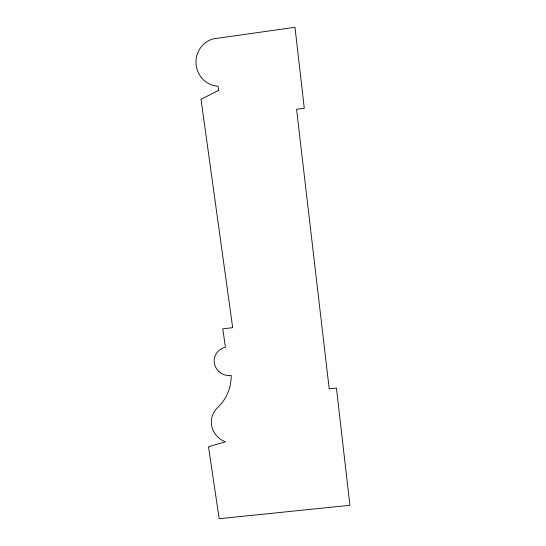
<?xml version="1.0" encoding="UTF-8"?>
<svg xmlns="http://www.w3.org/2000/svg" width="546" height="546" viewBox="0 0 546 546"><rect width="100%" height="100%" fill="white"/><g stroke="black" fill="none" stroke-linecap="round" stroke-linejoin="round"><path stroke-width="0.82" d="M218.653 90.363L201.017 99.304L232.685 327.675L222.802 328.842L225.389 347.195A14.926 14.373 13.5 0 0 214.476 363.766A14.926 14.373 13.5 0 0 231.19 375.498A47.461 45.338 19.8 0 1 217.015 408.203A21.929 20.789 10.7 0 0 225.443 441.83L208.47 446.751L219.185 518.7L349.904 505.309L336.425 388.035L329.211 388.848L296.567 109.282L304.279 108.238L294.976 27.3L213.595 38.807A24.044 23.096 86.6 0 0 196.089 64.442A24.044 23.096 86.6 0 0 218.093 86.207L218.653 90.363"/></g></svg>
